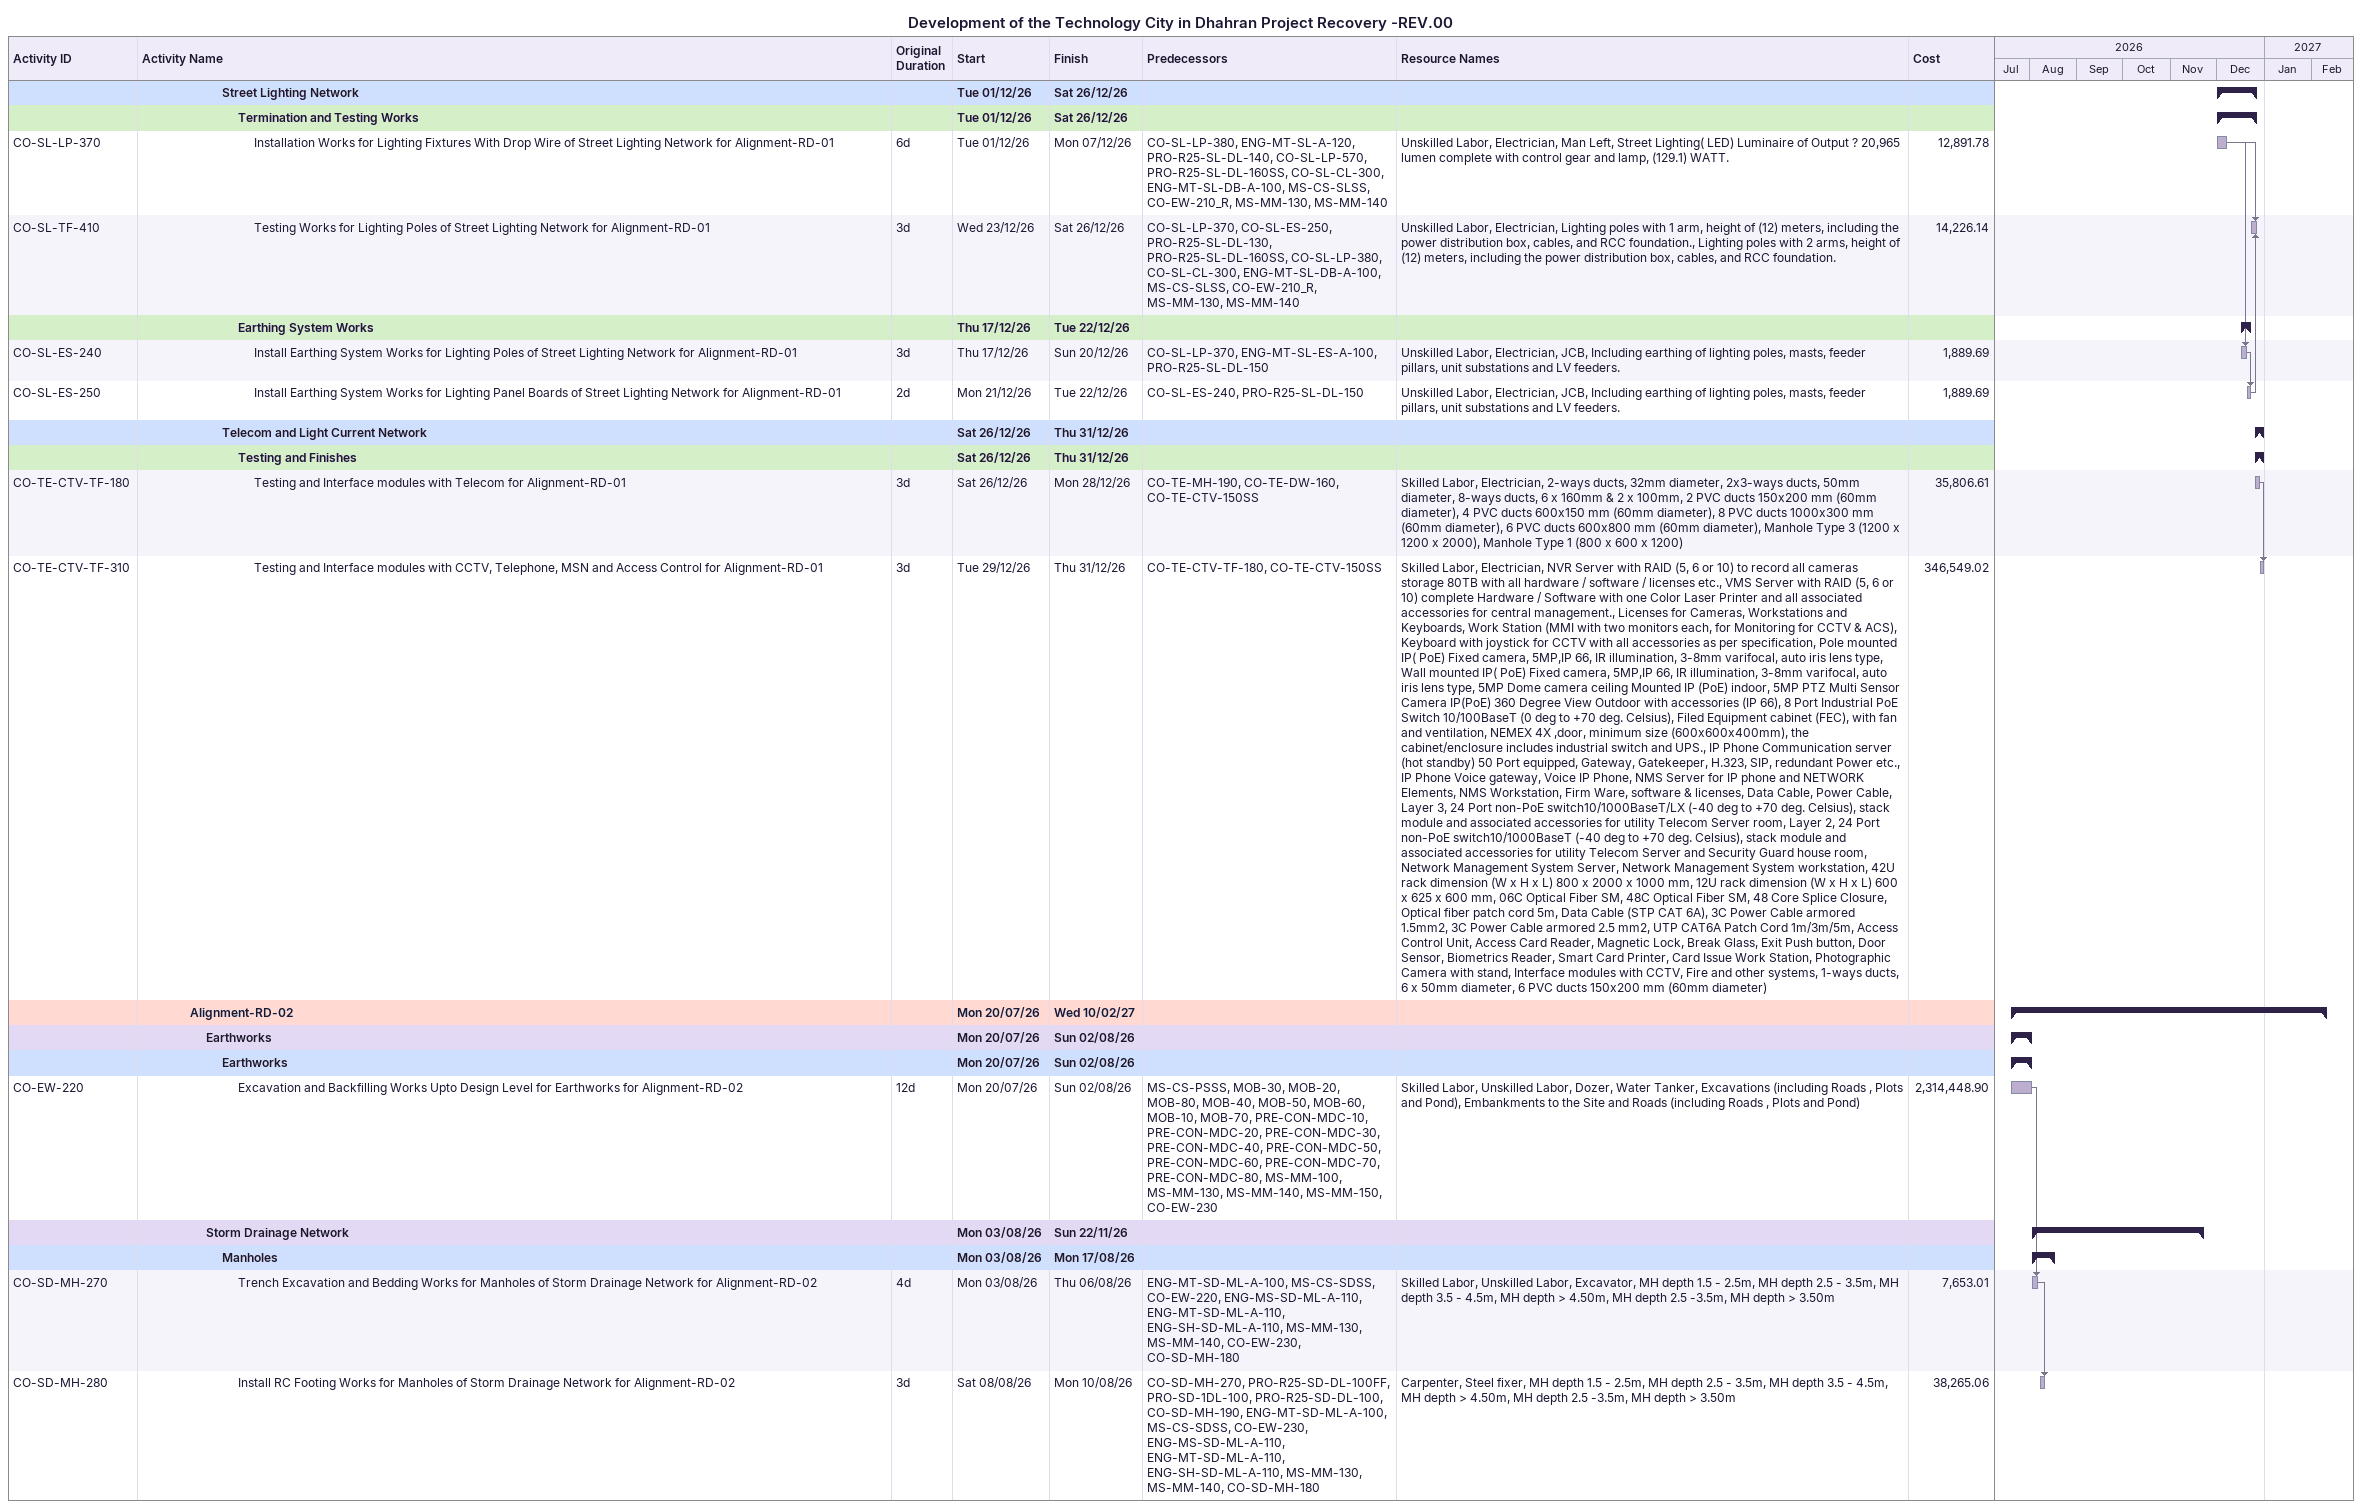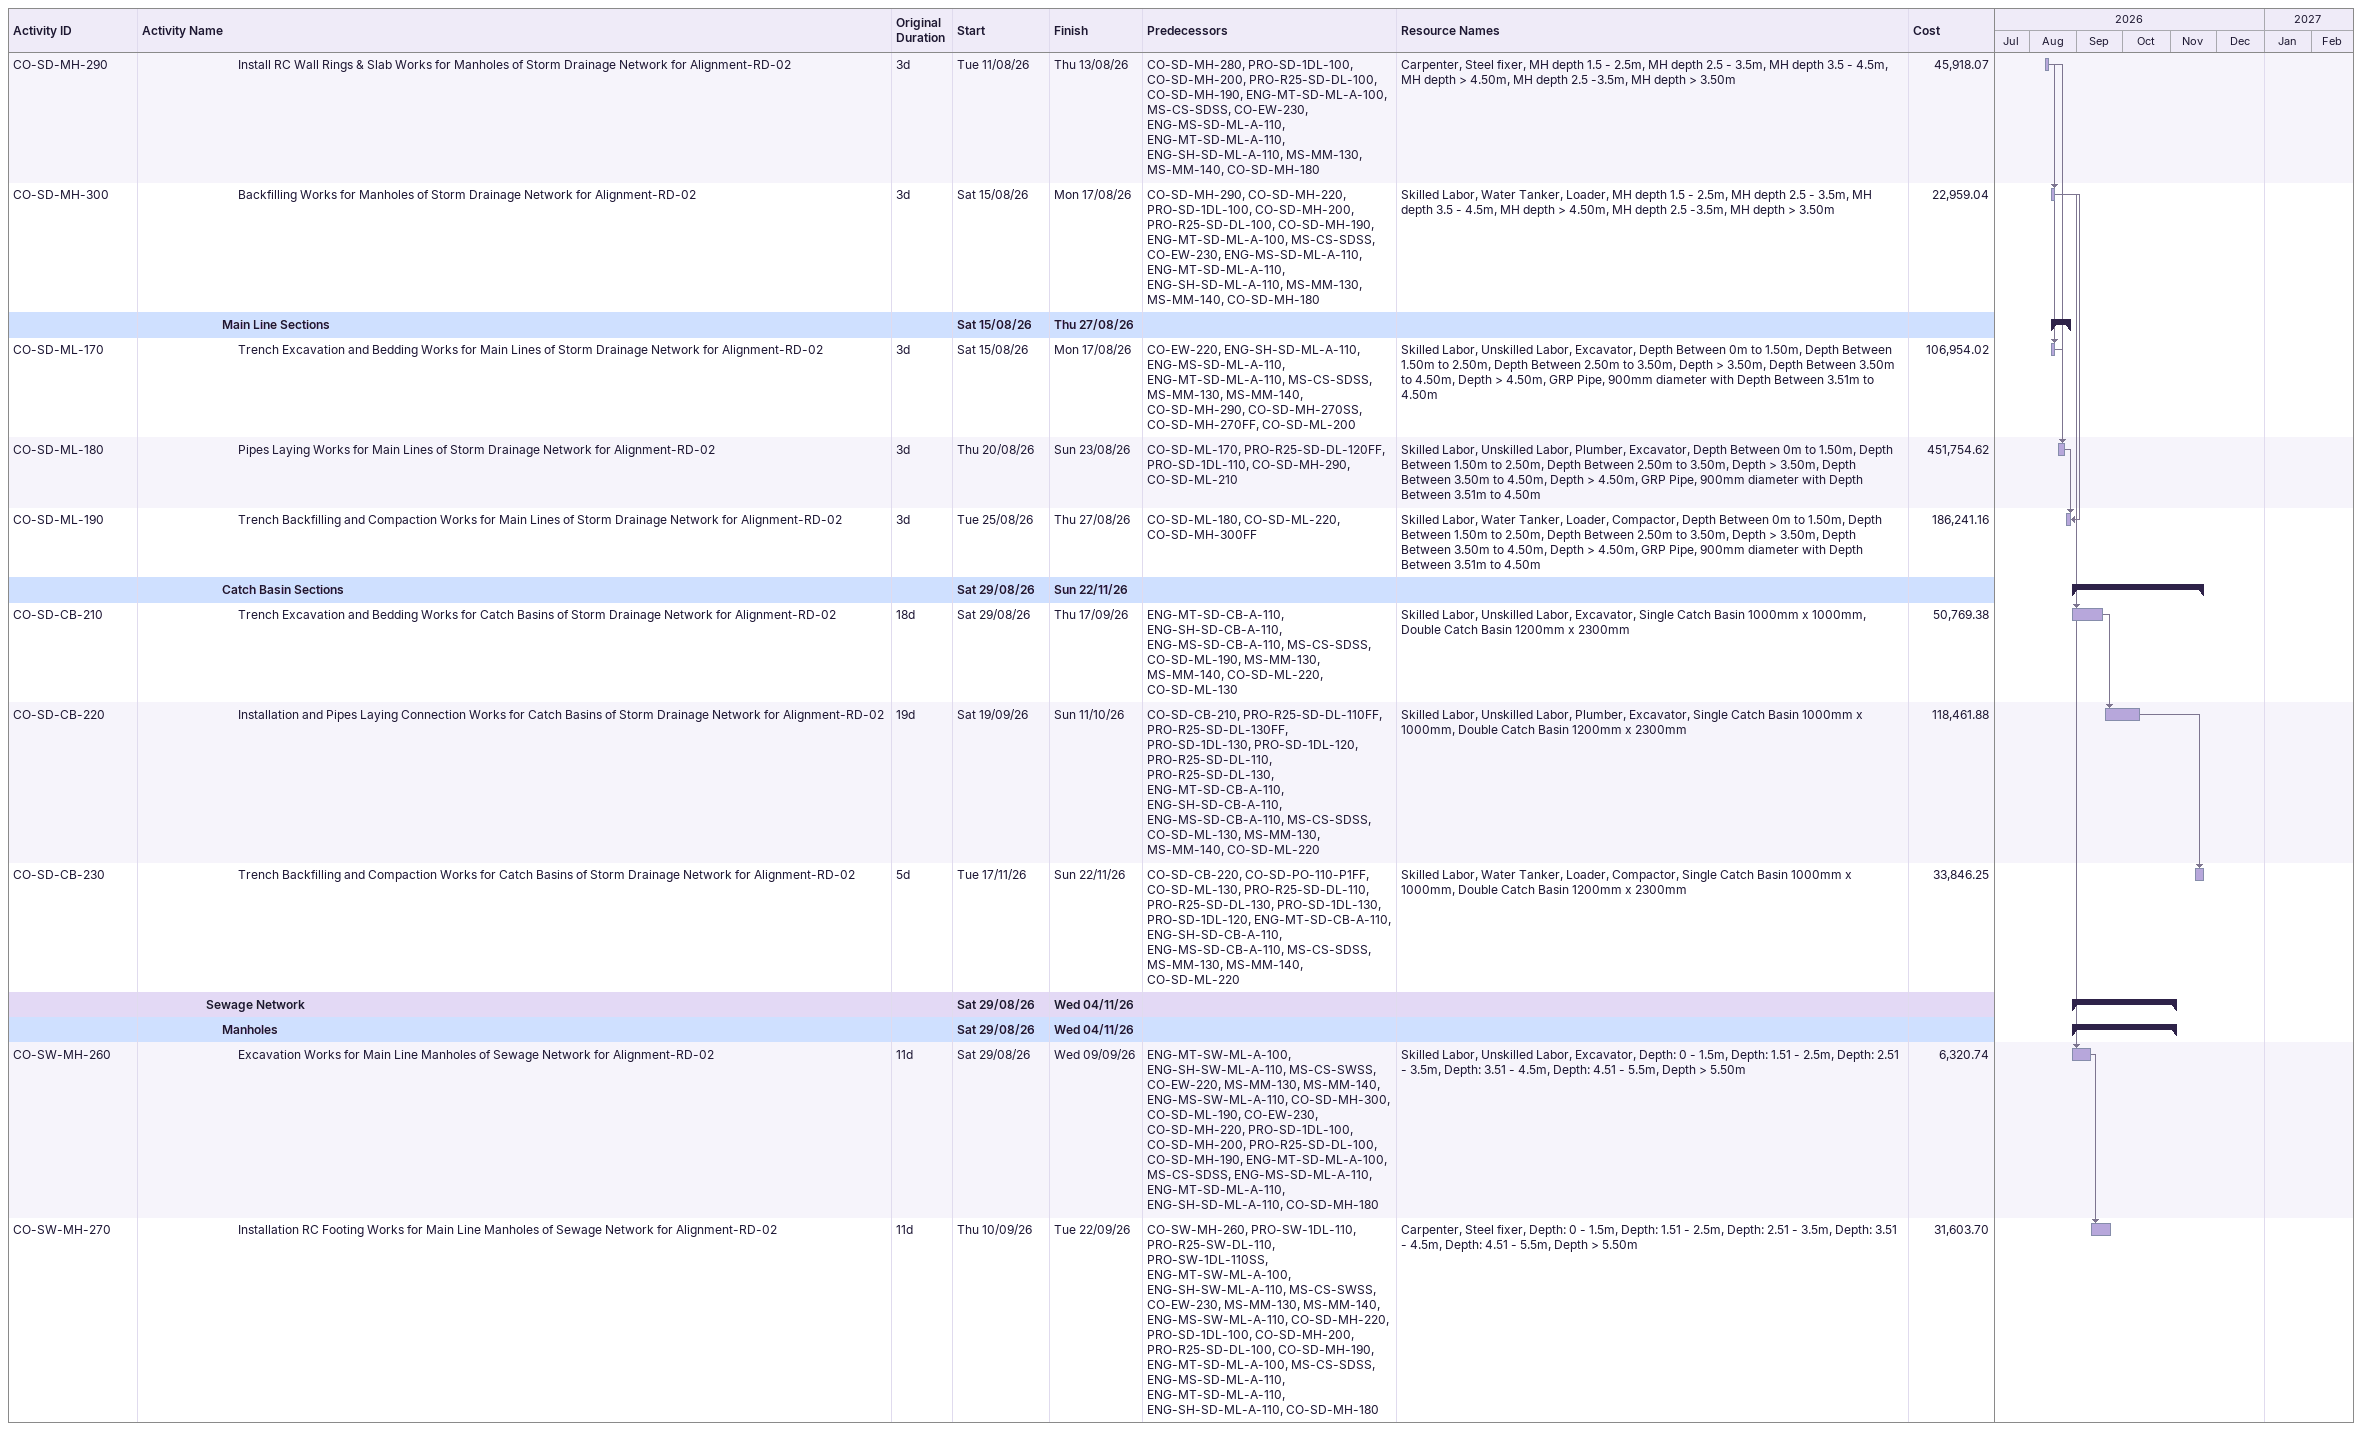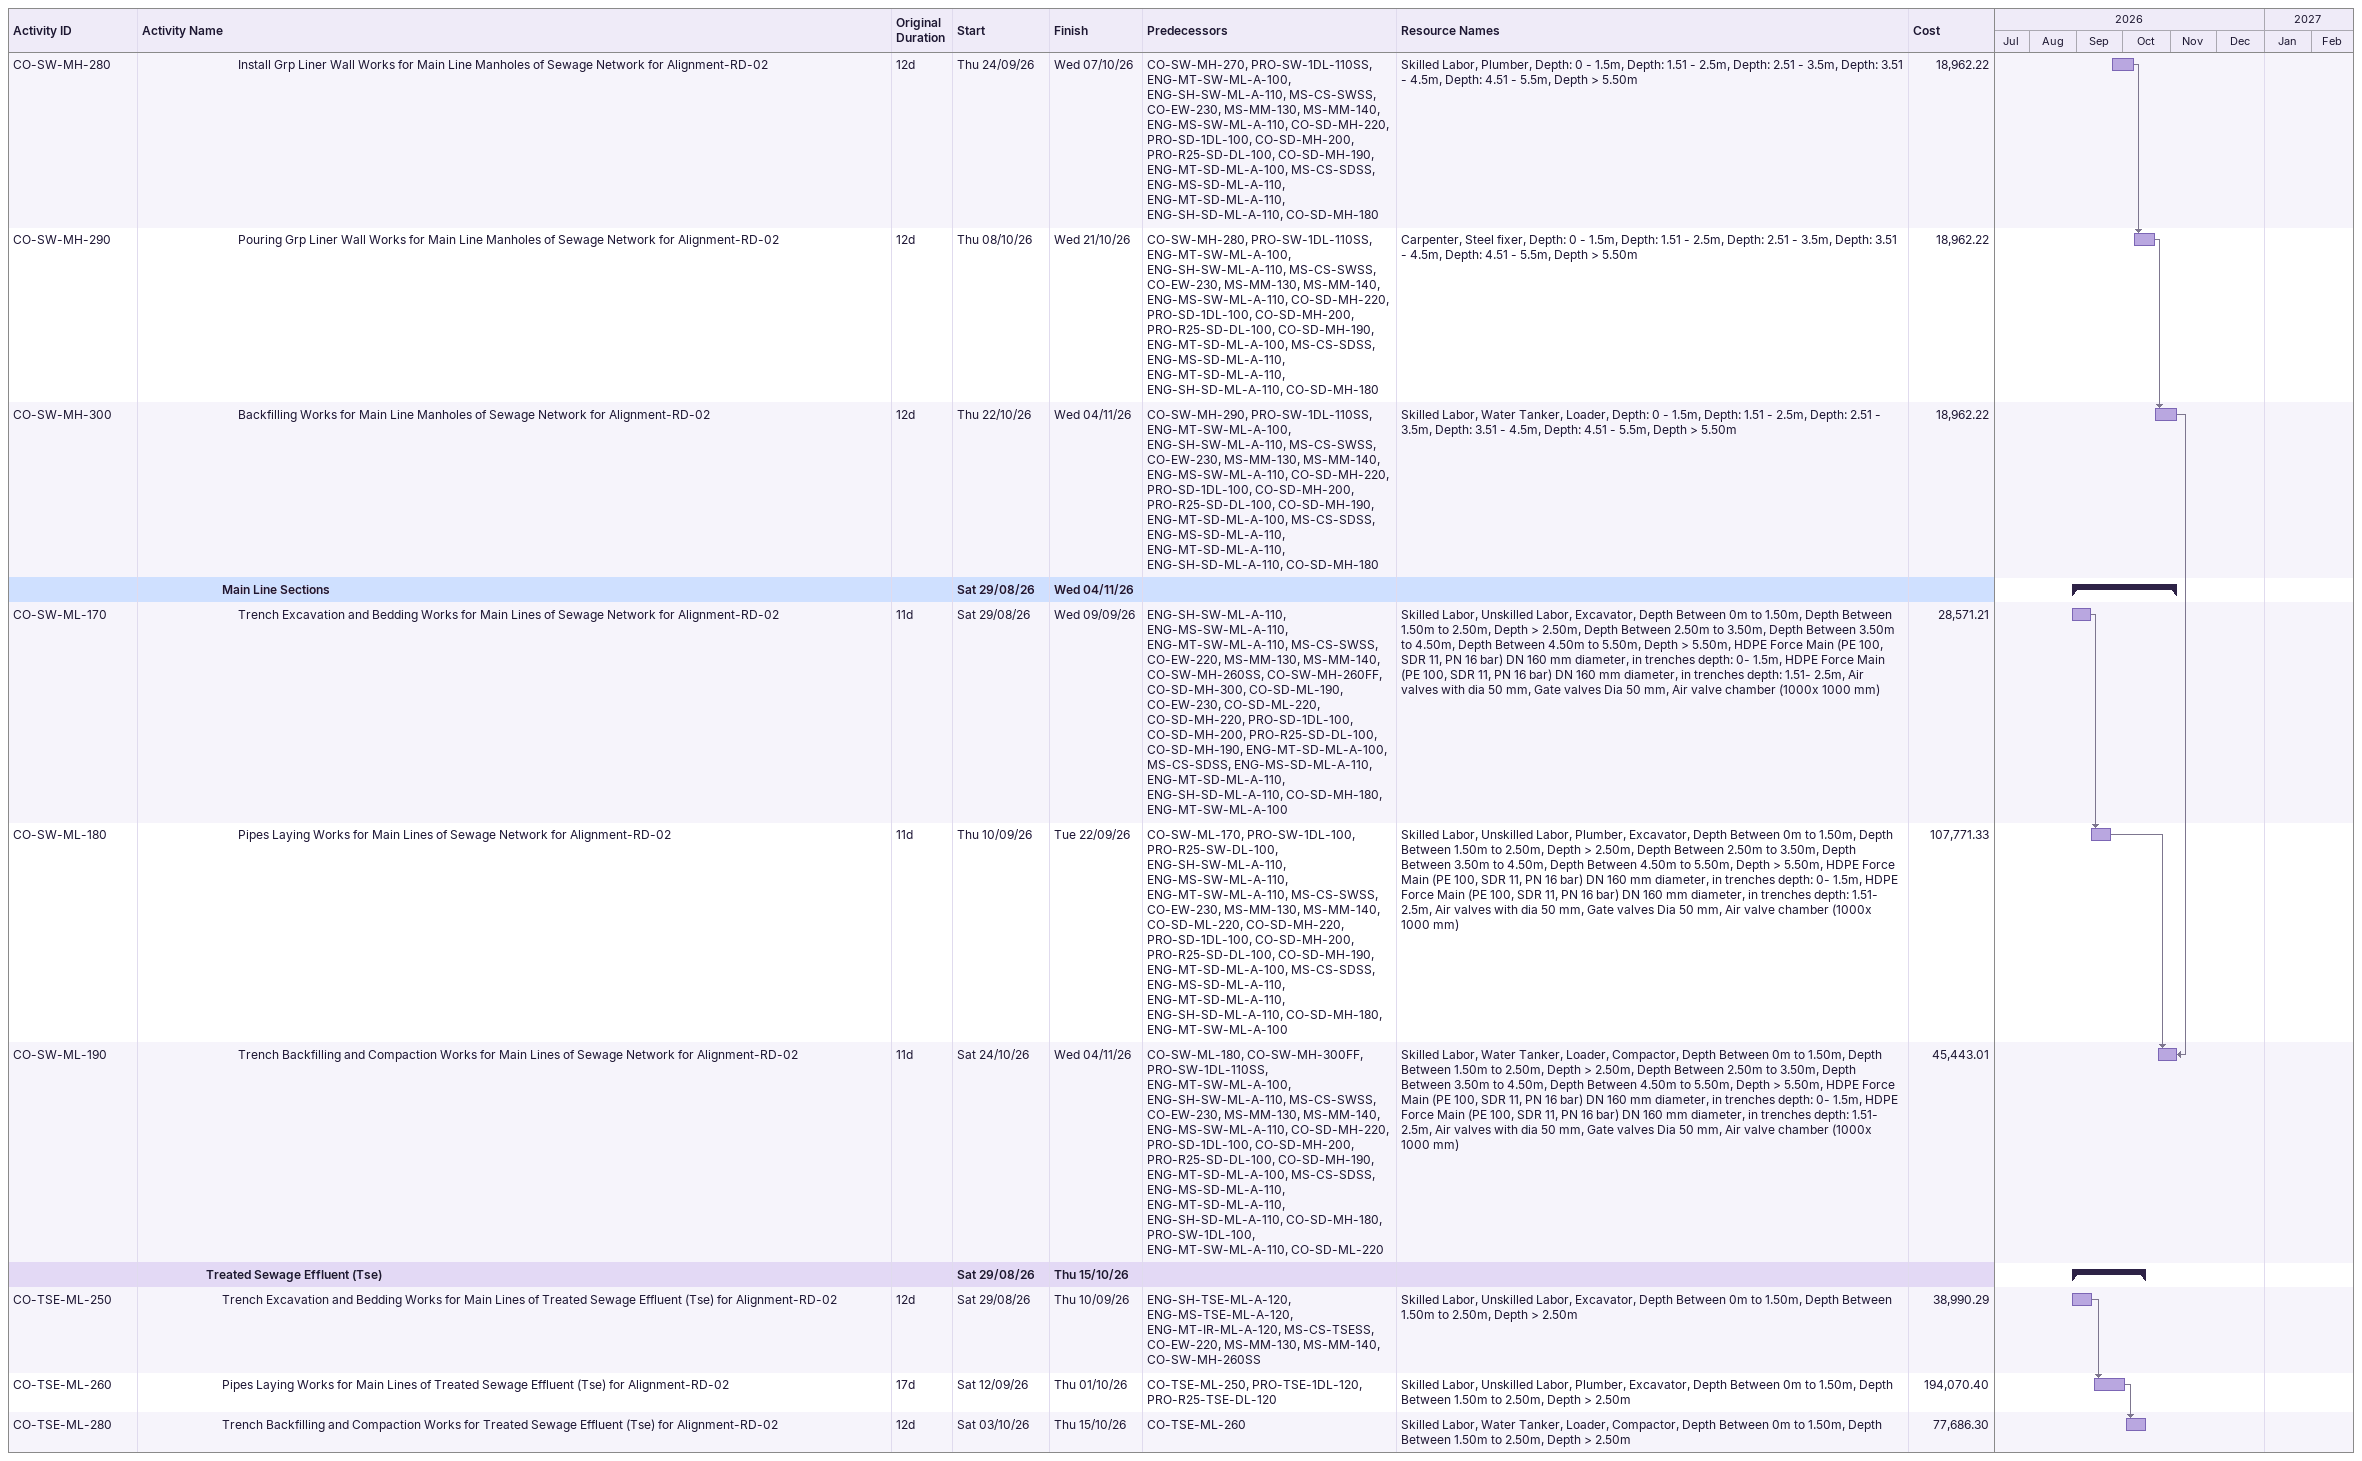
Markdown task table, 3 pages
Development of the Technology City in Dhahran Project Recovery -REV.00

| ID | Level | Task | Original duration | Start | Finish | Predecessors | Resources | Cost |
|---|---|---|---|---|---|---|---|---|
|  | 6 | **Street Lighting Network** |  | 2026-12-01 | 2026-12-26 |  |  |  |
|  | 7 | **Termination and Testing Works** |  | 2026-12-01 | 2026-12-26 |  |  |  |
| CO-SL-LP-370 | 8 | Installation Works for Lighting Fixtures With Drop Wire of Street Lighting Network for Alignment-RD-01 | 6d | 2026-12-01 | 2026-12-07 | CO-SL-LP-380, ENG-MT-SL-A-120, PRO-R25-SL-DL-140, CO-SL-LP-570, PRO-R25-SL-DL-160SS, CO-SL-CL-300, ENG-MT-SL-DB-A-100, MS-CS-SLSS, CO-EW-210_R, MS-MM-130, MS-MM-140 | Unskilled Labor, Electrician, Man Left, Street Lighting( LED) Luminaire of Output ? 20,965 lumen complete with control gear and lamp, (129.1) WATT. | 12891.78 |
| CO-SL-TF-410 | 8 | Testing Works for Lighting Poles of Street Lighting Network for Alignment-RD-01 | 3d | 2026-12-23 | 2026-12-26 | CO-SL-LP-370, CO-SL-ES-250, PRO-R25-SL-DL-130, PRO-R25-SL-DL-160SS, CO-SL-LP-380, CO-SL-CL-300, ENG-MT-SL-DB-A-100, MS-CS-SLSS, CO-EW-210_R, MS-MM-130, MS-MM-140 | Unskilled Labor, Electrician, Lighting poles with 1 arm, height of (12) meters, including the power distribution box, cables, and RCC foundation., Lighting poles with 2 arms, height of (12) meters, including the power distribution box, cables, and RCC foundation. | 14226.14 |
|  | 7 | **Earthing System Works** |  | 2026-12-17 | 2026-12-22 |  |  |  |
| CO-SL-ES-240 | 8 | Install Earthing System Works for Lighting Poles of Street Lighting Network for Alignment-RD-01 | 3d | 2026-12-17 | 2026-12-20 | CO-SL-LP-370, ENG-MT-SL-ES-A-100, PRO-R25-SL-DL-150 | Unskilled Labor, Electrician, JCB, Including earthing of lighting poles, masts, feeder pillars, unit substations and LV feeders. | 1889.69 |
| CO-SL-ES-250 | 8 | Install Earthing System Works for Lighting Panel Boards of Street Lighting Network for Alignment-RD-01 | 2d | 2026-12-21 | 2026-12-22 | CO-SL-ES-240, PRO-R25-SL-DL-150 | Unskilled Labor, Electrician, JCB, Including earthing of lighting poles, masts, feeder pillars, unit substations and LV feeders. | 1889.69 |
|  | 6 | **Telecom and Light Current Network** |  | 2026-12-26 | 2026-12-31 |  |  |  |
|  | 7 | **Testing and Finishes** |  | 2026-12-26 | 2026-12-31 |  |  |  |
| CO-TE-CTV-TF-180 | 8 | Testing and Interface modules with Telecom for Alignment-RD-01 | 3d | 2026-12-26 | 2026-12-28 | CO-TE-MH-190, CO-TE-DW-160, CO-TE-CTV-150SS | Skilled Labor, Electrician, 2-ways ducts, 32mm diameter, 2x3-ways ducts, 50mm diameter, 8-ways ducts, 6 x 160mm & 2 x 100mm, 2 PVC ducts 150x200 mm (60mm diameter), 4 PVC ducts 600x150 mm (60mm diameter), 8 PVC ducts 1000x300 mm (60mm diameter), 6 PVC ducts 600x800 mm (60mm diameter), Manhole Type 3 (1200 x 1200 x 2000), Manhole Type 1 (800 x 600 x 1200) | 35806.61 |
| CO-TE-CTV-TF-310 | 8 | Testing and Interface modules with CCTV, Telephone, MSN and Access Control for Alignment-RD-01 | 3d | 2026-12-29 | 2026-12-31 | CO-TE-CTV-TF-180, CO-TE-CTV-150SS | Skilled Labor, Electrician, NVR Server with RAID (5, 6 or 10) to record all cameras storage 80TB with all hardware / software / licenses etc., VMS Server with RAID (5, 6 or 10) complete Hardware / Software with one Color Laser Printer and all associated accessories for central management., Licenses for Cameras, Workstations and Keyboards, Work Station (MMI with two monitors each, for Monitoring for CCTV & ACS), Keyboard with joystick for CCTV with all accessories as per specification, Pole mounted IP( PoE) Fixed camera, 5MP,IP 66, IR illumination, 3-8mm varifocal, auto iris lens type, Wall mounted IP( PoE) Fixed camera, 5MP,IP 66, IR illumination, 3-8mm varifocal, auto iris lens type, 5MP Dome camera ceiling Mounted IP (PoE) indoor, 5MP PTZ Multi Sensor Camera IP(PoE) 360 Degree View Outdoor with accessories (IP 66), 8 Port Industrial PoE Switch 10/100BaseT (0 deg to +70 deg. Celsius), Filed Equipment cabinet (FEC), with fan and ventilation, NEMEX 4X ,door, minimum size (600x600x400mm), the cabinet/enclosure includes industrial switch and UPS., IP Phone Communication server (hot standby) 50 Port equipped, Gateway, Gatekeeper, H.323, SIP, redundant Power etc., IP Phone Voice gateway, Voice IP Phone, NMS Server for IP phone and NETWORK Elements, NMS Workstation, Firm Ware, software & licenses, Data Cable, Power Cable, Layer 3, 24 Port non-PoE switch10/1000BaseT/LX (-40 deg to +70 deg. Celsius), stack module and associated accessories for utility Telecom Server room, Layer 2, 24 Port non-PoE switch10/1000BaseT (-40 deg to +70 deg. Celsius), stack module and associated accessories for utility Telecom Server and Security Guard house room, Network Management System Server, Network Management System workstation, 42U rack dimension (W x H x L) 800 x 2000 x 1000 mm, 12U rack dimension (W x H x L) 600 x 625 x 600 mm, 06C Optical Fiber SM, 48C Optical Fiber SM, 48 Core Splice Closure, Optical fiber patch cord 5m, Data Cable (STP CAT 6A), 3C Power Cable armored 1.5mm2, 3C Power Cable armored 2.5 mm2, UTP CAT6A Patch Cord 1m/3m/5m, Access Control Unit, Access Card Reader, Magnetic Lock, Break Glass, Exit Push button, Door Sensor, Biometrics Reader, Smart Card Printer, Card Issue Work Station, Photographic Camera with stand, Interface modules with CCTV, Fire and other systems, 1-ways ducts, 6 x 50mm diameter, 6 PVC ducts 150x200 mm (60mm diameter) | 346549.02 |
|  | 4 | **Alignment-RD-02** |  | 2026-07-20 | 2027-02-10 |  |  |  |
|  | 5 | **Earthworks** |  | 2026-07-20 | 2026-08-02 |  |  |  |
|  | 6 | **Earthworks** |  | 2026-07-20 | 2026-08-02 |  |  |  |
| CO-EW-220 | 7 | Excavation and Backfilling Works Upto Design Level for Earthworks for Alignment-RD-02 | 12d | 2026-07-20 | 2026-08-02 | MS-CS-PSSS, MOB-30, MOB-20, MOB-80, MOB-40, MOB-50, MOB-60, MOB-10, MOB-70, PRE-CON-MDC-10, PRE-CON-MDC-20, PRE-CON-MDC-30, PRE-CON-MDC-40, PRE-CON-MDC-50, PRE-CON-MDC-60, PRE-CON-MDC-70, PRE-CON-MDC-80, MS-MM-100, MS-MM-130, MS-MM-140, MS-MM-150, CO-EW-230 | Skilled Labor, Unskilled Labor, Dozer, Water Tanker, Excavations (including Roads , Plots and Pond), Embankments to the Site and Roads (including Roads , Plots and Pond) | 2314448.90 |
|  | 5 | **Storm Drainage Network** |  | 2026-08-03 | 2026-11-22 |  |  |  |
|  | 6 | **Manholes** |  | 2026-08-03 | 2026-08-17 |  |  |  |
| CO-SD-MH-270 | 7 | Trench Excavation and Bedding Works for Manholes of Storm Drainage Network for Alignment-RD-02 | 4d | 2026-08-03 | 2026-08-06 | ENG-MT-SD-ML-A-100, MS-CS-SDSS, CO-EW-220, ENG-MS-SD-ML-A-110, ENG-MT-SD-ML-A-110, ENG-SH-SD-ML-A-110, MS-MM-130, MS-MM-140, CO-EW-230, CO-SD-MH-180 | Skilled Labor, Unskilled Labor, Excavator, MH depth 1.5 - 2.5m, MH depth 2.5 - 3.5m, MH depth 3.5 - 4.5m, MH depth > 4.50m, MH depth 2.5 -3.5m, MH depth > 3.50m | 7653.01 |
| CO-SD-MH-280 | 7 | Install RC Footing Works for Manholes of Storm Drainage Network for Alignment-RD-02 | 3d | 2026-08-08 | 2026-08-10 | CO-SD-MH-270, PRO-R25-SD-DL-100FF, PRO-SD-1DL-100, PRO-R25-SD-DL-100, CO-SD-MH-190, ENG-MT-SD-ML-A-100, MS-CS-SDSS, CO-EW-230, ENG-MS-SD-ML-A-110, ENG-MT-SD-ML-A-110, ENG-SH-SD-ML-A-110, MS-MM-130, MS-MM-140, CO-SD-MH-180 | Carpenter, Steel fixer, MH depth 1.5 - 2.5m, MH depth 2.5 - 3.5m, MH depth 3.5 - 4.5m, MH depth > 4.50m, MH depth 2.5 -3.5m, MH depth > 3.50m | 38265.06 |
| CO-SD-MH-290 | 7 | Install RC Wall Rings & Slab Works for Manholes of Storm Drainage Network for Alignment-RD-02 | 3d | 2026-08-11 | 2026-08-13 | CO-SD-MH-280, PRO-SD-1DL-100, CO-SD-MH-200, PRO-R25-SD-DL-100, CO-SD-MH-190, ENG-MT-SD-ML-A-100, MS-CS-SDSS, CO-EW-230, ENG-MS-SD-ML-A-110, ENG-MT-SD-ML-A-110, ENG-SH-SD-ML-A-110, MS-MM-130, MS-MM-140, CO-SD-MH-180 | Carpenter, Steel fixer, MH depth 1.5 - 2.5m, MH depth 2.5 - 3.5m, MH depth 3.5 - 4.5m, MH depth > 4.50m, MH depth 2.5 -3.5m, MH depth > 3.50m | 45918.07 |
| CO-SD-MH-300 | 7 | Backfilling Works for Manholes of Storm Drainage Network for Alignment-RD-02 | 3d | 2026-08-15 | 2026-08-17 | CO-SD-MH-290, CO-SD-MH-220, PRO-SD-1DL-100, CO-SD-MH-200, PRO-R25-SD-DL-100, CO-SD-MH-190, ENG-MT-SD-ML-A-100, MS-CS-SDSS, CO-EW-230, ENG-MS-SD-ML-A-110, ENG-MT-SD-ML-A-110, ENG-SH-SD-ML-A-110, MS-MM-130, MS-MM-140, CO-SD-MH-180 | Skilled Labor, Water Tanker, Loader, MH depth 1.5 - 2.5m, MH depth 2.5 - 3.5m, MH depth 3.5 - 4.5m, MH depth > 4.50m, MH depth 2.5 -3.5m, MH depth > 3.50m | 22959.04 |
|  | 6 | **Main Line Sections** |  | 2026-08-15 | 2026-08-27 |  |  |  |
| CO-SD-ML-170 | 7 | Trench Excavation and Bedding Works for Main Lines of Storm Drainage Network for Alignment-RD-02 | 3d | 2026-08-15 | 2026-08-17 | CO-EW-220, ENG-SH-SD-ML-A-110, ENG-MS-SD-ML-A-110, ENG-MT-SD-ML-A-110, MS-CS-SDSS, MS-MM-130, MS-MM-140, CO-SD-MH-290, CO-SD-MH-270SS, CO-SD-MH-270FF, CO-SD-ML-200 | Skilled Labor, Unskilled Labor, Excavator, Depth Between 0m to 1.50m, Depth Between 1.50m to 2.50m, Depth Between 2.50m to 3.50m, Depth > 3.50m, Depth Between 3.50m to 4.50m, Depth > 4.50m, GRP Pipe, 900mm diameter with Depth Between 3.51m to 4.50m | 106954.02 |
| CO-SD-ML-180 | 7 | Pipes Laying Works for Main Lines of Storm Drainage Network for Alignment-RD-02 | 3d | 2026-08-20 | 2026-08-23 | CO-SD-ML-170, PRO-R25-SD-DL-120FF, PRO-SD-1DL-110, CO-SD-MH-290, CO-SD-ML-210 | Skilled Labor, Unskilled Labor, Plumber, Excavator, Depth Between 0m to 1.50m, Depth Between 1.50m to 2.50m, Depth Between 2.50m to 3.50m, Depth > 3.50m, Depth Between 3.50m to 4.50m, Depth > 4.50m, GRP Pipe, 900mm diameter with Depth Between 3.51m to 4.50m | 451754.62 |
| CO-SD-ML-190 | 7 | Trench Backfilling and Compaction Works for Main Lines of Storm Drainage Network for Alignment-RD-02 | 3d | 2026-08-25 | 2026-08-27 | CO-SD-ML-180, CO-SD-ML-220, CO-SD-MH-300FF | Skilled Labor, Water Tanker, Loader, Compactor, Depth Between 0m to 1.50m, Depth Between 1.50m to 2.50m, Depth Between 2.50m to 3.50m, Depth > 3.50m, Depth Between 3.50m to 4.50m, Depth > 4.50m, GRP Pipe, 900mm diameter with Depth Between 3.51m to 4.50m | 186241.16 |
|  | 6 | **Catch Basin Sections** |  | 2026-08-29 | 2026-11-22 |  |  |  |
| CO-SD-CB-210 | 7 | Trench Excavation and Bedding Works for Catch Basins of Storm Drainage Network for Alignment-RD-02 | 18d | 2026-08-29 | 2026-09-17 | ENG-MT-SD-CB-A-110, ENG-SH-SD-CB-A-110, ENG-MS-SD-CB-A-110, MS-CS-SDSS, CO-SD-ML-190, MS-MM-130, MS-MM-140, CO-SD-ML-220, CO-SD-ML-130 | Skilled Labor, Unskilled Labor, Excavator, Single Catch Basin 1000mm x 1000mm, Double Catch Basin 1200mm x 2300mm | 50769.38 |
| CO-SD-CB-220 | 7 | Installation and Pipes Laying Connection Works for Catch Basins of Storm Drainage Network for Alignment-RD-02 | 19d | 2026-09-19 | 2026-10-11 | CO-SD-CB-210, PRO-R25-SD-DL-110FF, PRO-R25-SD-DL-130FF, PRO-SD-1DL-130, PRO-SD-1DL-120, PRO-R25-SD-DL-110, PRO-R25-SD-DL-130, ENG-MT-SD-CB-A-110, ENG-SH-SD-CB-A-110, ENG-MS-SD-CB-A-110, MS-CS-SDSS, CO-SD-ML-130, MS-MM-130, MS-MM-140, CO-SD-ML-220 | Skilled Labor, Unskilled Labor, Plumber, Excavator, Single Catch Basin 1000mm x 1000mm, Double Catch Basin 1200mm x 2300mm | 118461.88 |
| CO-SD-CB-230 | 7 | Trench Backfilling and Compaction Works for Catch Basins of Storm Drainage Network for Alignment-RD-02 | 5d | 2026-11-17 | 2026-11-22 | CO-SD-CB-220, CO-SD-PO-110-P1FF, CO-SD-ML-130, PRO-R25-SD-DL-110, PRO-R25-SD-DL-130, PRO-SD-1DL-130, PRO-SD-1DL-120, ENG-MT-SD-CB-A-110, ENG-SH-SD-CB-A-110, ENG-MS-SD-CB-A-110, MS-CS-SDSS, MS-MM-130, MS-MM-140, CO-SD-ML-220 | Skilled Labor, Water Tanker, Loader, Compactor, Single Catch Basin 1000mm x 1000mm, Double Catch Basin 1200mm x 2300mm | 33846.25 |
|  | 5 | **Sewage Network** |  | 2026-08-29 | 2026-11-04 |  |  |  |
|  | 6 | **Manholes** |  | 2026-08-29 | 2026-11-04 |  |  |  |
| CO-SW-MH-260 | 7 | Excavation Works for Main Line Manholes of Sewage Network for Alignment-RD-02 | 11d | 2026-08-29 | 2026-09-09 | ENG-MT-SW-ML-A-100, ENG-SH-SW-ML-A-110, MS-CS-SWSS, CO-EW-220, MS-MM-130, MS-MM-140, ENG-MS-SW-ML-A-110, CO-SD-MH-300, CO-SD-ML-190, CO-EW-230, CO-SD-MH-220, PRO-SD-1DL-100, CO-SD-MH-200, PRO-R25-SD-DL-100, CO-SD-MH-190, ENG-MT-SD-ML-A-100, MS-CS-SDSS, ENG-MS-SD-ML-A-110, ENG-MT-SD-ML-A-110, ENG-SH-SD-ML-A-110, CO-SD-MH-180 | Skilled Labor, Unskilled Labor, Excavator, Depth: 0 - 1.5m, Depth: 1.51 - 2.5m, Depth: 2.51 - 3.5m, Depth: 3.51 - 4.5m, Depth: 4.51 - 5.5m, Depth > 5.50m | 6320.74 |
| CO-SW-MH-270 | 7 | Installation RC Footing Works for Main Line Manholes of Sewage Network for Alignment-RD-02 | 11d | 2026-09-10 | 2026-09-22 | CO-SW-MH-260, PRO-SW-1DL-110, PRO-R25-SW-DL-110, PRO-SW-1DL-110SS, ENG-MT-SW-ML-A-100, ENG-SH-SW-ML-A-110, MS-CS-SWSS, CO-EW-230, MS-MM-130, MS-MM-140, ENG-MS-SW-ML-A-110, CO-SD-MH-220, PRO-SD-1DL-100, CO-SD-MH-200, PRO-R25-SD-DL-100, CO-SD-MH-190, ENG-MT-SD-ML-A-100, MS-CS-SDSS, ENG-MS-SD-ML-A-110, ENG-MT-SD-ML-A-110, ENG-SH-SD-ML-A-110, CO-SD-MH-180 | Carpenter, Steel fixer, Depth: 0 - 1.5m, Depth: 1.51 - 2.5m, Depth: 2.51 - 3.5m, Depth: 3.51 - 4.5m, Depth: 4.51 - 5.5m, Depth > 5.50m | 31603.70 |
| CO-SW-MH-280 | 7 | Install Grp Liner Wall Works for Main Line Manholes of Sewage Network for Alignment-RD-02 | 12d | 2026-09-24 | 2026-10-07 | CO-SW-MH-270, PRO-SW-1DL-110SS, ENG-MT-SW-ML-A-100, ENG-SH-SW-ML-A-110, MS-CS-SWSS, CO-EW-230, MS-MM-130, MS-MM-140, ENG-MS-SW-ML-A-110, CO-SD-MH-220, PRO-SD-1DL-100, CO-SD-MH-200, PRO-R25-SD-DL-100, CO-SD-MH-190, ENG-MT-SD-ML-A-100, MS-CS-SDSS, ENG-MS-SD-ML-A-110, ENG-MT-SD-ML-A-110, ENG-SH-SD-ML-A-110, CO-SD-MH-180 | Skilled Labor, Plumber, Depth: 0 - 1.5m, Depth: 1.51 - 2.5m, Depth: 2.51 - 3.5m, Depth: 3.51 - 4.5m, Depth: 4.51 - 5.5m, Depth > 5.50m | 18962.22 |
| CO-SW-MH-290 | 7 | Pouring Grp Liner Wall Works for Main Line Manholes of Sewage Network for Alignment-RD-02 | 12d | 2026-10-08 | 2026-10-21 | CO-SW-MH-280, PRO-SW-1DL-110SS, ENG-MT-SW-ML-A-100, ENG-SH-SW-ML-A-110, MS-CS-SWSS, CO-EW-230, MS-MM-130, MS-MM-140, ENG-MS-SW-ML-A-110, CO-SD-MH-220, PRO-SD-1DL-100, CO-SD-MH-200, PRO-R25-SD-DL-100, CO-SD-MH-190, ENG-MT-SD-ML-A-100, MS-CS-SDSS, ENG-MS-SD-ML-A-110, ENG-MT-SD-ML-A-110, ENG-SH-SD-ML-A-110, CO-SD-MH-180 | Carpenter, Steel fixer, Depth: 0 - 1.5m, Depth: 1.51 - 2.5m, Depth: 2.51 - 3.5m, Depth: 3.51 - 4.5m, Depth: 4.51 - 5.5m, Depth > 5.50m | 18962.22 |
| CO-SW-MH-300 | 7 | Backfilling Works for Main Line Manholes of Sewage Network for Alignment-RD-02 | 12d | 2026-10-22 | 2026-11-04 | CO-SW-MH-290, PRO-SW-1DL-110SS, ENG-MT-SW-ML-A-100, ENG-SH-SW-ML-A-110, MS-CS-SWSS, CO-EW-230, MS-MM-130, MS-MM-140, ENG-MS-SW-ML-A-110, CO-SD-MH-220, PRO-SD-1DL-100, CO-SD-MH-200, PRO-R25-SD-DL-100, CO-SD-MH-190, ENG-MT-SD-ML-A-100, MS-CS-SDSS, ENG-MS-SD-ML-A-110, ENG-MT-SD-ML-A-110, ENG-SH-SD-ML-A-110, CO-SD-MH-180 | Skilled Labor, Water Tanker, Loader, Depth: 0 - 1.5m, Depth: 1.51 - 2.5m, Depth: 2.51 - 3.5m, Depth: 3.51 - 4.5m, Depth: 4.51 - 5.5m, Depth > 5.50m | 18962.22 |
|  | 6 | **Main Line Sections** |  | 2026-08-29 | 2026-11-04 |  |  |  |
| CO-SW-ML-170 | 7 | Trench Excavation and Bedding Works for Main Lines of Sewage Network for Alignment-RD-02 | 11d | 2026-08-29 | 2026-09-09 | ENG-SH-SW-ML-A-110, ENG-MS-SW-ML-A-110, ENG-MT-SW-ML-A-110, MS-CS-SWSS, CO-EW-220, MS-MM-130, MS-MM-140, CO-SW-MH-260SS, CO-SW-MH-260FF, CO-SD-MH-300, CO-SD-ML-190, CO-EW-230, CO-SD-ML-220, CO-SD-MH-220, PRO-SD-1DL-100, CO-SD-MH-200, PRO-R25-SD-DL-100, CO-SD-MH-190, ENG-MT-SD-ML-A-100, MS-CS-SDSS, ENG-MS-SD-ML-A-110, ENG-MT-SD-ML-A-110, ENG-SH-SD-ML-A-110, CO-SD-MH-180, ENG-MT-SW-ML-A-100 | Skilled Labor, Unskilled Labor, Excavator, Depth Between 0m to 1.50m, Depth Between 1.50m to 2.50m, Depth > 2.50m, Depth Between 2.50m to 3.50m, Depth Between 3.50m to 4.50m, Depth Between 4.50m to 5.50m, Depth > 5.50m, HDPE Force Main (PE 100, SDR 11, PN 16 bar) DN 160 mm diameter, in trenches depth: 0- 1.5m, HDPE Force Main (PE 100, SDR 11, PN 16 bar) DN 160 mm diameter, in trenches depth: 1.51- 2.5m, Air valves with dia 50 mm, Gate valves Dia 50 mm, Air valve chamber (1000x 1000 mm) | 28571.21 |
| CO-SW-ML-180 | 7 | Pipes Laying Works for Main Lines of Sewage Network for Alignment-RD-02 | 11d | 2026-09-10 | 2026-09-22 | CO-SW-ML-170, PRO-SW-1DL-100, PRO-R25-SW-DL-100, ENG-SH-SW-ML-A-110, ENG-MS-SW-ML-A-110, ENG-MT-SW-ML-A-110, MS-CS-SWSS, CO-EW-230, MS-MM-130, MS-MM-140, CO-SD-ML-220, CO-SD-MH-220, PRO-SD-1DL-100, CO-SD-MH-200, PRO-R25-SD-DL-100, CO-SD-MH-190, ENG-MT-SD-ML-A-100, MS-CS-SDSS, ENG-MS-SD-ML-A-110, ENG-MT-SD-ML-A-110, ENG-SH-SD-ML-A-110, CO-SD-MH-180, ENG-MT-SW-ML-A-100 | Skilled Labor, Unskilled Labor, Plumber, Excavator, Depth Between 0m to 1.50m, Depth Between 1.50m to 2.50m, Depth > 2.50m, Depth Between 2.50m to 3.50m, Depth Between 3.50m to 4.50m, Depth Between 4.50m to 5.50m, Depth > 5.50m, HDPE Force Main (PE 100, SDR 11, PN 16 bar) DN 160 mm diameter, in trenches depth: 0- 1.5m, HDPE Force Main (PE 100, SDR 11, PN 16 bar) DN 160 mm diameter, in trenches depth: 1.51- 2.5m, Air valves with dia 50 mm, Gate valves Dia 50 mm, Air valve chamber (1000x 1000 mm) | 107771.33 |
| CO-SW-ML-190 | 7 | Trench Backfilling and Compaction Works for Main Lines of Sewage Network for Alignment-RD-02 | 11d | 2026-10-24 | 2026-11-04 | CO-SW-ML-180, CO-SW-MH-300FF, PRO-SW-1DL-110SS, ENG-MT-SW-ML-A-100, ENG-SH-SW-ML-A-110, MS-CS-SWSS, CO-EW-230, MS-MM-130, MS-MM-140, ENG-MS-SW-ML-A-110, CO-SD-MH-220, PRO-SD-1DL-100, CO-SD-MH-200, PRO-R25-SD-DL-100, CO-SD-MH-190, ENG-MT-SD-ML-A-100, MS-CS-SDSS, ENG-MS-SD-ML-A-110, ENG-MT-SD-ML-A-110, ENG-SH-SD-ML-A-110, CO-SD-MH-180, PRO-SW-1DL-100, ENG-MT-SW-ML-A-110, CO-SD-ML-220 | Skilled Labor, Water Tanker, Loader, Compactor, Depth Between 0m to 1.50m, Depth Between 1.50m to 2.50m, Depth > 2.50m, Depth Between 2.50m to 3.50m, Depth Between 3.50m to 4.50m, Depth Between 4.50m to 5.50m, Depth > 5.50m, HDPE Force Main (PE 100, SDR 11, PN 16 bar) DN 160 mm diameter, in trenches depth: 0- 1.5m, HDPE Force Main (PE 100, SDR 11, PN 16 bar) DN 160 mm diameter, in trenches depth: 1.51- 2.5m, Air valves with dia 50 mm, Gate valves Dia 50 mm, Air valve chamber (1000x 1000 mm) | 45443.01 |
|  | 5 | **Treated Sewage Effluent (Tse)** |  | 2026-08-29 | 2026-10-15 |  |  |  |
| CO-TSE-ML-250 | 6 | Trench Excavation and Bedding Works for Main Lines of Treated Sewage Effluent (Tse) for Alignment-RD-02 | 12d | 2026-08-29 | 2026-09-10 | ENG-SH-TSE-ML-A-120, ENG-MS-TSE-ML-A-120, ENG-MT-IR-ML-A-120, MS-CS-TSESS, CO-EW-220, MS-MM-130, MS-MM-140, CO-SW-MH-260SS | Skilled Labor, Unskilled Labor, Excavator, Depth Between 0m to 1.50m, Depth Between 1.50m to 2.50m, Depth > 2.50m | 38990.29 |
| CO-TSE-ML-260 | 6 | Pipes Laying Works for Main Lines of Treated Sewage Effluent (Tse) for Alignment-RD-02 | 17d | 2026-09-12 | 2026-10-01 | CO-TSE-ML-250, PRO-TSE-1DL-120, PRO-R25-TSE-DL-120 | Skilled Labor, Unskilled Labor, Plumber, Excavator, Depth Between 0m to 1.50m, Depth Between 1.50m to 2.50m, Depth > 2.50m | 194070.40 |
| CO-TSE-ML-280 | 6 | Trench Backfilling and Compaction Works for Treated Sewage Effluent (Tse) for Alignment-RD-02 | 12d | 2026-10-03 | 2026-10-15 | CO-TSE-ML-260 | Skilled Labor, Water Tanker, Loader, Compactor, Depth Between 0m to 1.50m, Depth Between 1.50m to 2.50m, Depth > 2.50m | 77686.30 |
